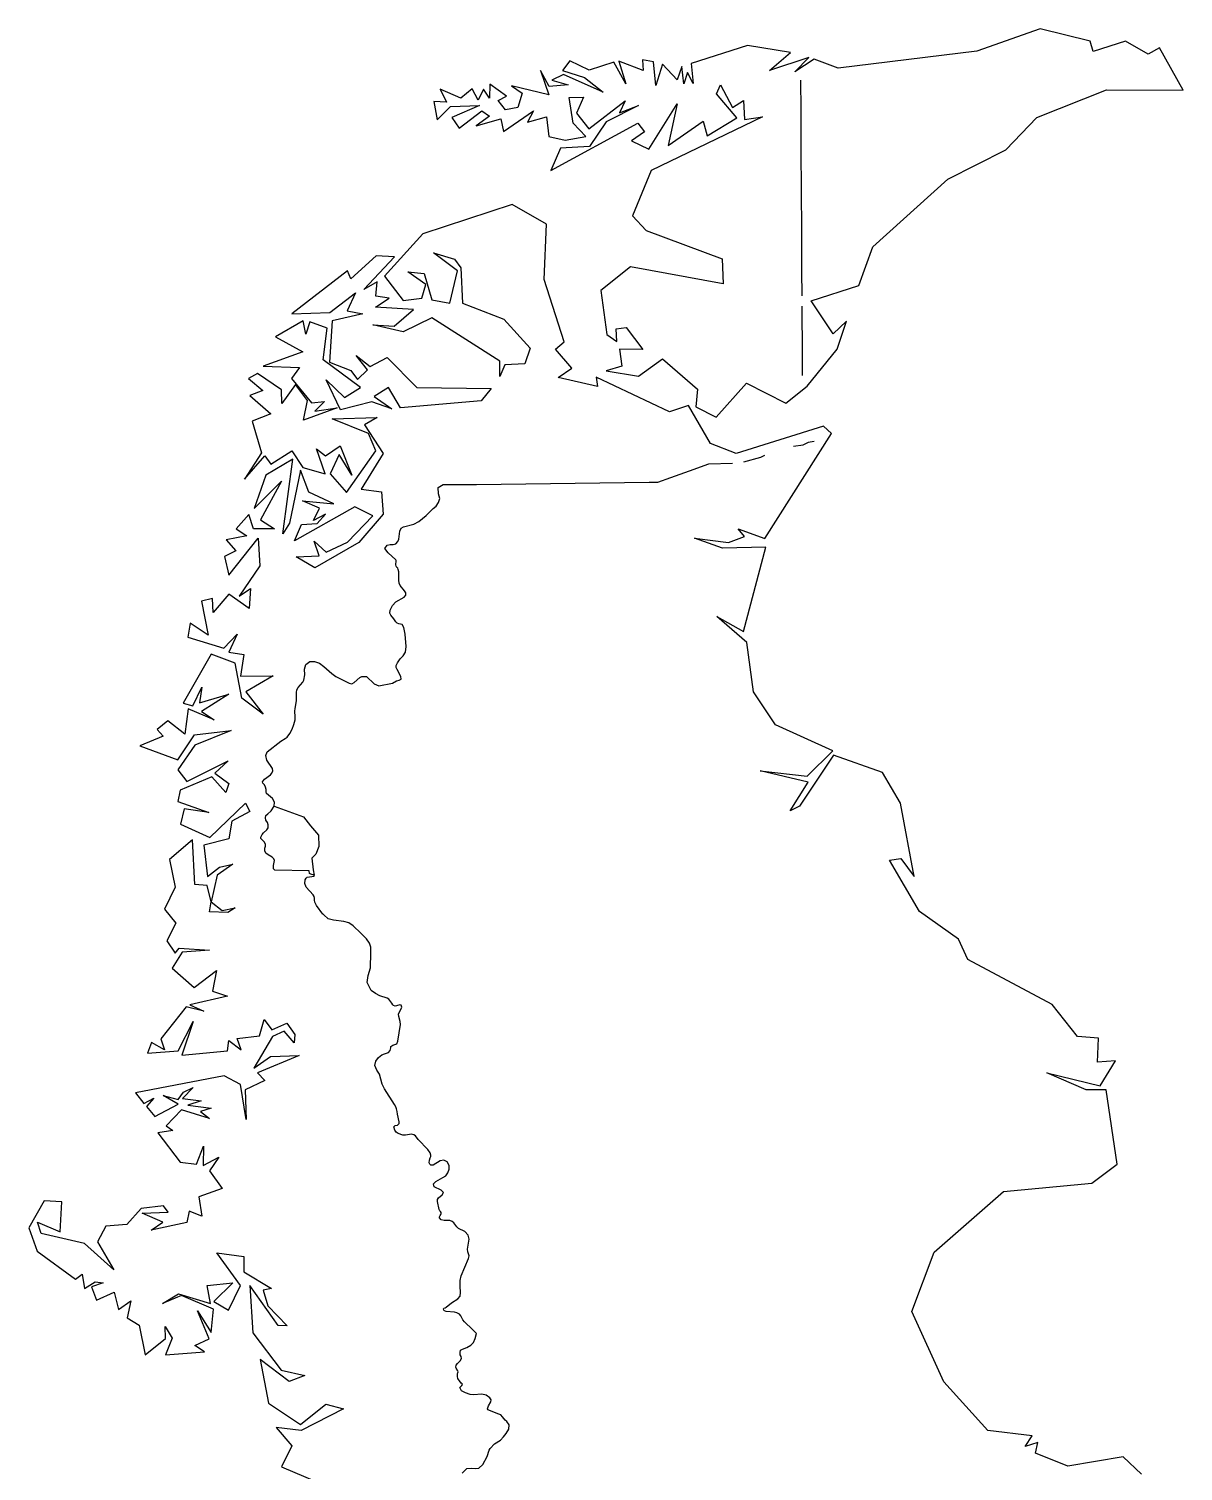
# Model space of a CAD drawing. Header units: metres. Extents: x 0 to 1325, y -1 to 773.
# Drawn here: x 383.84 to 422.74, y 563.95 to 612.56 of the extents above; entities that cross this region are included whole.
import ezdxf

# ---------------------------------------------------------------- set-up
doc = ezdxf.new("R2010")
doc.units = ezdxf.units.M

msp = doc.modelspace()

# ---------------------------------------------------------------- linework, layer by layer
at = {"layer": 'CUT'}
for points in [[(410.12, 611.588), (408.8, 611.158), (409.51, 611.758), (408.06, 611.998), (406.16, 611.388), (406.23, 610.718), (406.04, 611.088), (405.91, 610.708), (405.85, 611.288), (405.69, 610.838), (405.19, 611.368), (404.97, 610.648), (404.89, 611.448), (404.52, 611.518), (404.54, 611.158), (403.72, 611.468), (403.96, 610.708), (403.55, 611.438), (402.72, 611.168), (402.07, 611.478), (401.82, 611.158), (402.56, 610.918), (403.19, 610.428), (401.86, 611.018), (401.47, 610.828), (402.01, 610.668), (401.38, 610.618), (401.08, 611.158), (401.36, 610.338), (400.11, 610.638), (400.47, 610.388), (400.32, 609.908), (399.9, 609.828), (399.66, 610.148), (399.94, 610.288), (399.38, 610.698), (399.36, 610.218), (399.16, 610.528), (398.98, 610.158), (398.78, 610.538), (398.4, 610.218), (397.7, 610.528), (397.91, 610.088), (397.49, 610.108), (397.6, 609.488), (398.05, 609.938), (399.03, 609.978), (398.09, 609.568), (398.34, 609.208), (399.11, 609.798), (399.36, 609.618), (398.92, 609.288), (399.75, 609.528), (399.84, 609.098), (400.85, 609.798), (400.65, 609.418), (401.28, 609.588), (401.36, 608.928), (401.91, 608.808), (402.61, 608.928), (402.18, 609.378), (402.05, 610.248), (402.53, 610.258), (402.3, 609.718), (402.71, 609.188), (403.94, 610.128), (403.75, 609.728), (404.38, 609.978), (403.29, 609.428), (402.73, 608.598), (401.76, 608.538), (401.43, 607.788), (404.36, 609.378), (404.59, 609.088), (404.15, 608.788), (404.73, 608.508), (405.69, 610.028), (405.38, 608.628), (406.57, 609.448), (406.7, 608.948), (407.7, 609.558), (407.01, 610.368), (407.15, 610.668), (407.55, 609.908), (407.92, 610.138), (407.96, 609.508), (408.56, 609.588), (404.81, 607.788), (404.18, 606.258), (404.64, 605.758), (407.21, 604.808), (407.24, 603.968), (404.12, 604.538), (403.12, 603.738), (403.32, 602.258), (403.65, 602.018), (403.63, 602.448), (403.97, 602.498), (404.53, 601.748), (403.75, 601.768), (403.82, 601.188), (403.29, 601.028), (404.39, 600.858), (405.19, 601.438), (406.37, 600.418), (406.32, 599.818), (407, 599.468), (408.03, 600.618), (409.35, 599.948), (410.07, 600.518), (411.08, 601.758), (411.39, 602.708), (410.94, 602.278), (410.2, 603.388), (411.81, 603.908), (412.28, 605.208), (414.81, 607.488), (416.76, 608.478), (417.81, 609.568), (420.16, 610.498), (422.74, 610.488), (421.94, 611.918), (421.56, 611.708), (420.8, 612.148), (419.71, 611.798), (419.61, 612.148), (417.92, 612.558), (415.79, 611.808), (411.11, 611.228), (410.31, 611.538), (409.65, 611.108), (410.12, 611.588)], [(389.98, 583.138), (390.35, 582.848), (390.79, 582.938), (390.55, 582.778), (389.93, 582.798), (389.98, 583.138)]]:
    msp.add_lwpolyline(points, close=True, dxfattribs=at)
msp.add_lwpolyline([(421.34, 563.848), (420.72, 564.438), (418.85, 564.118), (417.76, 564.558), (417.84, 564.918), (417.42, 564.788), (417.65, 565.138), (416.16, 565.318), (414.68, 566.958), (413.6, 569.328), (414.35, 571.338), (416.69, 573.378), (419.66, 573.658), (420.52, 574.298), (420.15, 576.808), (419.47, 576.798), (418.15, 577.378), (419.94, 576.938), (420.46, 577.778), (419.85, 577.738), (419.89, 578.548), (419.18, 578.598), (418.33, 579.678), (415.48, 581.198), (415.17, 581.878), (413.85, 582.818), (412.84, 584.548), (413.23, 584.598), (413.67, 583.998), (413.21, 586.468), (412.61, 587.498), (410.96, 588.078), (409.81, 586.358), (409.5, 586.208), (410.1, 587.168), (408.49, 587.558), (410.07, 587.378), (410.93, 588.228), (409, 589.108), (408.26, 590.218), (408.04, 591.878), (407.03, 592.758), (407.92, 592.248), (408.68, 595.088), (407.22, 595.058), (406.27, 595.398), (407.42, 595.248), (407.96, 595.448), (407.74, 595.708), (408.64, 595.378), (410.89, 598.918), (410.62, 599.168), (407.68, 598.248), (406.81, 598.588), (406.07, 599.868), (405.43, 599.648), (402.96, 600.818), (403, 600.508), (401.68, 600.808), (402.14, 601.118), (401.59, 601.768), (401.88, 602.008), (401.21, 604.108), (401.28, 605.978), (400.13, 606.638), (397.12, 605.648), (395.83, 604.228), (396.46, 603.408), (397.08, 603.478), (397.22, 603.948), (396.61, 604.368), (397.16, 604.308), (397.42, 603.428), (398.03, 603.318), (398.28, 604.398), (397.48, 605.008), (398.18, 604.798), (398.4, 604.508), (398.45, 603.308), (399.85, 602.778), (400.74, 601.798), (400.56, 601.268), (399.88, 601.238), (399.71, 600.838), (399.71, 601.358), (397.42, 602.818), (396.45, 602.348), (395.43, 602.588), (396.15, 602.538), (396.8, 603.098), (395.52, 603.178), (395.98, 603.478), (395.53, 603.548), (395.58, 604.028), (395.13, 603.778), (396.16, 604.878), (395.54, 604.908), (394.69, 604.128), (394.58, 604.398), (392.7, 602.958), (393.98, 602.998), (394.85, 603.658), (394.57, 603.058), (395.1, 602.958), (394.06, 602.718), (393.97, 601.328), (394.69, 601.048), (394.91, 600.738), (395.25, 601.068), (394.87, 601.548), (395.34, 601.178), (395.91, 601.478), (396.91, 600.468), (399.42, 600.438), (399.08, 600.018), (396.36, 599.788), (395.96, 600.468), (395.48, 600.168), (396.07, 599.748), (395.4, 599.988), (394.34, 599.718), (393.86, 600.728), (394.48, 600.138), (395.02, 600.468), (393.76, 601.408), (393.89, 602.468), (393.31, 602.688), (393.17, 602.268), (393.09, 602.718), (392.15, 602.178), (393.07, 601.678), (391.74, 601.188), (392.96, 601.148), (392.69, 600.778), (393.37, 599.958), (393.8, 599.998), (393.48, 599.678), (394.23, 599.788), (393.1, 599.368), (393.23, 600.028), (392.83, 600.568), (392.37, 599.928), (392.36, 600.388), (391.55, 600.948), (391.24, 600.778), (391.72, 600.368), (391.29, 600.198), (392, 599.588), (391.37, 599.338), (391.68, 598.268), (391.11, 597.388), (391.79, 598.168), (391.99, 597.888), (392.7, 598.338), (393.07, 597.778), (393.83, 597.558), (393.53, 598.408), (393.84, 598.168), (394.33, 598.508), (394.72, 597.518), (394.3, 598.218), (394, 597.558), (394.55, 596.938), (395.53, 598.338), (395.29, 598.918), (394.06, 599.418), (395.58, 599.458), (395.15, 599.208), (395.78, 598.248), (395.04, 597.048), (395.72, 596.958), (395.78, 596.208), (394.96, 595.248), (393.48, 594.398), (392.85, 594.768), (393.62, 594.798), (393.46, 595.298), (393.86, 594.918), (394.58, 595.258), (395.43, 596.148), (394.83, 596.448), (392.79, 595.308), (393.03, 595.858), (393.56, 595.888), (393.84, 596.208), (393.43, 595.988), (393.64, 596.408), (393.06, 596.648), (394.12, 596.548), (393.28, 596.948), (393, 597.688), (392.62, 595.898), (392.4, 595.538), (392.74, 598.058), (391.83, 597.518), (391.43, 596.398), (392.35, 597.318), (391.65, 596.008), (392.12, 595.708), (391.41, 595.708), (391.25, 596.188), (390.83, 595.708), (391.19, 595.468), (390.49, 595.338), (390.81, 594.968), (390.43, 594.778), (390.58, 594.148), (391.57, 595.398), (391.62, 594.458), (390.93, 593.438), (391.31, 593.698), (391.26, 593.028), (390.58, 593.508), (390.05, 592.888), (390.03, 593.358), (389.66, 593.268), (389.88, 592.128), (389.28, 592.528), (389.2, 592.058), (390.41, 591.688), (390.86, 592.158), (390.58, 591.548), (391.09, 591.478), (390.97, 590.748), (392.07, 590.758), (391.15, 590.218), (391.74, 589.468), (391.02, 589.998), (390.79, 591.178), (389.98, 591.488), (389.04, 589.838), (389.37, 589.748), (389.67, 590.368), (389.59, 589.848), (390.58, 590.138), (389.66, 589.558), (390.08, 589.268), (389.21, 589.638), (389.1, 588.788), (388.52, 589.238), (388.16, 588.948), (388.37, 588.718), (387.58, 588.398), (388.86, 587.928), (389.42, 588.768), (390.66, 588.908), (389.43, 588.418), (388.86, 587.588), (389.16, 587.198), (390.56, 587.888), (390.11, 587.478), (390.58, 587.128), (390.48, 586.828), (390.01, 587.348), (388.94, 586.898), (388.86, 586.518), (389.9, 586.148), (389.07, 586.278), (388.95, 585.758), (389.94, 585.308), (391.14, 586.468), (391.29, 586.178), (390.68, 585.858), (390.58, 585.258), (389.74, 585.048), (389.86, 583.988), (390.27, 584.308), (390.71, 584.408), (390.19, 584.038), (389.98, 583.138), (389.98, 583.138), (389.85, 583.688), (389.43, 583.728), (389.35, 585.228), (388.58, 584.568), (388.77, 583.628), (388.41, 582.888), (388.79, 582.418), (388.49, 581.828), (388.77, 581.408), (388.91, 581.578), (389.93, 581.508), (389.01, 581.448), (388.67, 580.898), (389.41, 580.248), (390.16, 580.828), (390.03, 580.128), (390.53, 579.958), (389.26, 579.668), (389.74, 579.458), (389.14, 579.598), (388.29, 578.518), (388.41, 578.148), (387.97, 578.398), (387.84, 578.038), (388.87, 578.118), (389.38, 579.108), (389, 577.968), (390.54, 578.118), (390.58, 578.468), (390.99, 578.148), (390.86, 578.528), (391.61, 578.628), (391.77, 579.178), (392.03, 578.828), (392.53, 579.048), (392.8, 578.668), (392.78, 578.388), (392.44, 578.778), (392.05, 578.598), (391.42, 577.538), (391.98, 577.928), (392.95, 577.958), (391.54, 577.378), (391.79, 577.118), (391.13, 576.808), (391.16, 575.808), (390.97, 576.988), (390.42, 577.278), (387.43, 576.698), (387.72, 576.348), (388.05, 576.518), (387.81, 576.238), (388.09, 575.908), (388.87, 576.318), (388.37, 576.608), (388.87, 576.478), (389.05, 576.728), (389.38, 576.878), (389.02, 576.508), (389.65, 576.438), (389.2, 576.288), (389.98, 576.188), (389.62, 576.078), (389.93, 575.838), (388.98, 576.128), (388.47, 575.588), (388.69, 575.428), (388.19, 575.358), (388.94, 574.368), (389.49, 574.298), (389.73, 574.908), (389.71, 574.248), (390.24, 574.538), (389.93, 574.078), (390.36, 573.478), (389.57, 573.198), (389.67, 572.548), (389.24, 572.718), (389.16, 572.338), (387.96, 572.078), (388.36, 572.348), (387.66, 572.648), (388.54, 572.678), (388.38, 572.898), (387.63, 572.808), (387.14, 572.268), (386.43, 572.208), (386.15, 571.678), (386.7, 570.738), (385.72, 571.628), (384.26, 571.958), (384.13, 572.348), (384.9, 572.018), (384.95, 573.028), (384.36, 573.068), (383.84, 572.158), (384.12, 571.368), (385.41, 570.418), (385.64, 570.588), (385.72, 570.108), (386.07, 570.328), (386.35, 570.298), (385.95, 570.168), (386.12, 569.718), (386.72, 569.988), (386.86, 569.398), (387.28, 569.698), (387.15, 569.118), (387.56, 568.878), (387.76, 567.878), (388.45, 568.418), (388.43, 568.828), (388.67, 568.438), (388.44, 567.878), (389.76, 567.978), (389.43, 568.188), (389.92, 568.408), (389.52, 569.358), (389.98, 568.628), (390.06, 569.408), (388.99, 569.878), (388.34, 569.598), (388.88, 569.928), (389.96, 569.608), (389.85, 570.208), (390.71, 570.298), (390.07, 569.668), (390.57, 569.378), (390.97, 570.208), (390.18, 571.308), (391.09, 571.188), (391.09, 570.668), (392.02, 570.108), (391.74, 570.048), (391.89, 569.528), (392.55, 568.848), (392.24, 568.858), (391.29, 570.208), (391.39, 568.618), (392.34, 567.358), (393.14, 567.178), (392.61, 566.978), (391.64, 567.718), (391.92, 566.248), (392.99, 565.528), (393.85, 566.208), (394.44, 566.058), (393.02, 565.328), (392.17, 565.428), (392.7, 564.808), (392.36, 564.098), (394.82, 563.058)], dxfattribs=at)
at = {"layer": 'SCORE'}
for points in [[(409.87, 609.818), (409.86, 610.828)], [(409.87, 608.458), (409.87, 609.818)], [(409.88, 607.108), (409.87, 608.458)], [(409.89, 605.758), (409.88, 607.108)], [(409.89, 604.408), (409.89, 605.758)], [(409.9, 603.558), (409.89, 604.408)], [(409.9, 603.068), (409.9, 603.218)], [(409.91, 601.728), (409.9, 603.068)], [(409.91, 600.878), (409.91, 601.728)], [(409.61, 598.498), (409.93, 598.538)], [(409.93, 598.538), (410, 598.568)], [(410, 598.568), (410.11, 598.628)], [(410.11, 598.628), (410.17, 598.638)], [(410.17, 598.638), (410.31, 598.668)], [(406.1, 597.658), (406.76, 597.898)], [(406.76, 597.898), (407.55, 597.918)], [(407.94, 597.968), (408.51, 598.128)], [(408.51, 598.128), (408.64, 598.188)], [(405.04, 597.278), (405.47, 597.438)], [(405.47, 597.438), (406.1, 597.658)], [(397.63, 597.098), (397.8, 597.198)], [(397.65, 596.888), (397.63, 597.098)], [(397.69, 596.728), (397.65, 596.888)], [(397.8, 597.198), (398.1, 597.198)], [(398.1, 597.198), (398.93, 597.208)], [(398.93, 597.208), (399.76, 597.218)], [(399.76, 597.218), (400.59, 597.228)], [(400.59, 597.228), (401.42, 597.238)], [(401.42, 597.238), (402.25, 597.248)], [(402.25, 597.248), (403.08, 597.258)], [(403.08, 597.258), (403.91, 597.268)], [(403.91, 597.268), (404.74, 597.278)], [(404.74, 597.278), (405.04, 597.278)], [(397.23, 596.158), (397.46, 596.398)], [(397.46, 596.398), (397.57, 596.478)], [(397.57, 596.478), (397.65, 596.598)], [(397.65, 596.598), (397.69, 596.728)], [(396.81, 595.868), (396.98, 595.958)], [(396.98, 595.958), (397.23, 596.158)], [(396.31, 595.358), (396.34, 595.628)], [(396.34, 595.628), (396.39, 595.728)], [(396.39, 595.728), (396.47, 595.778)], [(396.47, 595.778), (396.81, 595.868)], [(395.84, 595.048), (395.92, 595.158)], [(395.95, 594.898), (395.84, 595.048)], [(395.92, 595.158), (396.02, 595.178)], [(396.02, 595.178), (396.12, 595.178)], [(396.12, 595.178), (396.21, 595.198)], [(396.21, 595.198), (396.28, 595.278)], [(396.28, 595.278), (396.31, 595.358)], [(396.21, 594.668), (395.95, 594.898)], [(396.22, 594.638), (396.21, 594.668)], [(396.21, 594.538), (396.22, 594.588)], [(396.21, 594.498), (396.21, 594.538)], [(396.22, 594.448), (396.21, 594.498)], [(396.22, 594.588), (396.22, 594.638)], [(396.24, 594.408), (396.22, 594.448)], [(396.27, 594.378), (396.24, 594.408)], [(396.29, 594.338), (396.27, 594.378)], [(396.31, 594.258), (396.29, 594.338)], [(396.31, 593.978), (396.31, 594.258)], [(396.32, 593.878), (396.31, 593.978)], [(396.35, 593.798), (396.32, 593.878)], [(396.5, 593.618), (396.35, 593.798)], [(396.49, 593.408), (396.55, 593.478)], [(396.55, 593.548), (396.5, 593.618)], [(396.55, 593.478), (396.55, 593.548)], [(396.02, 592.968), (396.09, 593.128)], [(396.09, 593.128), (396.21, 593.248)], [(396.21, 593.248), (396.49, 593.408)], [(396.01, 592.868), (396.02, 592.968)], [(396.04, 592.798), (396.01, 592.868)], [(396.14, 592.678), (396.04, 592.798)], [(396.21, 592.578), (396.14, 592.678)], [(396.25, 592.528), (396.21, 592.578)], [(396.31, 592.508), (396.25, 592.528)], [(396.42, 592.488), (396.31, 592.508)], [(396.48, 592.388), (396.42, 592.488)], [(396.52, 592.158), (396.48, 592.388)], [(396.56, 591.748), (396.52, 592.158)], [(396.45, 591.428), (396.53, 591.558)], [(396.53, 591.558), (396.56, 591.748)], [(393.13, 590.978), (393.17, 591.138)], [(393.17, 591.138), (393.31, 591.238)], [(393.31, 591.238), (393.47, 591.238)], [(393.47, 591.238), (393.63, 591.178)], [(393.63, 591.178), (393.78, 591.068)], [(393.78, 591.068), (394.05, 590.828)], [(396.22, 591.108), (396.26, 591.188)], [(396.22, 591.038), (396.22, 591.108)], [(396.25, 590.968), (396.22, 591.038)], [(396.26, 591.188), (396.35, 591.328)], [(396.35, 591.328), (396.45, 591.428)], [(393.07, 590.538), (393.11, 590.608)], [(393.11, 590.608), (393.14, 590.788)], [(393.14, 590.788), (393.13, 590.978)], [(394.05, 590.828), (394.18, 590.728)], [(394.18, 590.728), (394.63, 590.508)], [(394.8, 590.528), (394.99, 590.698)], [(394.99, 590.698), (395.06, 590.738)], [(395.06, 590.738), (395.22, 590.738)], [(395.22, 590.738), (395.48, 590.488)], [(396.09, 590.508), (396.23, 590.588)], [(396.23, 590.588), (396.32, 590.608)], [(396.38, 590.728), (396.25, 590.968)], [(396.32, 590.608), (396.39, 590.648)], [(396.39, 590.648), (396.38, 590.728)], [(392.86, 590.198), (392.87, 590.278)], [(392.86, 589.918), (392.86, 590.198)], [(392.87, 590.278), (392.92, 590.358)], [(392.92, 590.358), (393.07, 590.538)], [(394.63, 590.508), (394.72, 590.488)], [(394.72, 590.488), (394.8, 590.528)], [(395.48, 590.488), (395.64, 590.418)], [(395.64, 590.418), (396.09, 590.508)], [(392.8, 589.568), (392.81, 589.658)], [(392.81, 589.658), (392.86, 589.918)], [(392.71, 588.958), (392.77, 589.118)], [(392.77, 589.118), (392.81, 589.268)], [(392.82, 589.368), (392.8, 589.568)], [(392.81, 589.268), (392.82, 589.368)], [(392.33, 588.558), (392.48, 588.638)], [(392.48, 588.638), (392.54, 588.688)], [(392.54, 588.688), (392.63, 588.808)], [(392.63, 588.808), (392.71, 588.958)], [(391.83, 588.068), (391.87, 588.198)], [(391.87, 588.198), (392.33, 588.558)], [(391.86, 587.918), (391.83, 588.068)], [(392.05, 587.628), (391.86, 587.918)], [(391.71, 587.188), (391.78, 587.268)], [(391.73, 587.138), (391.71, 587.188)], [(391.78, 587.268), (391.98, 587.418)], [(391.98, 587.418), (392.03, 587.478)], [(392.03, 587.478), (392.06, 587.558)], [(392.06, 587.558), (392.05, 587.628)], [(391.78, 587.078), (391.73, 587.138)], [(391.82, 587.008), (391.78, 587.078)], [(391.84, 586.928), (391.82, 587.008)], [(391.84, 586.848), (391.84, 586.928)], [(391.85, 586.788), (391.84, 586.848)], [(392.05, 586.618), (391.85, 586.788)], [(391.89, 586.108), (391.99, 586.198)], [(391.99, 586.198), (392.01, 586.208)], [(392.01, 586.208), (392.11, 586.368)], [(392.12, 586.498), (392.05, 586.618)], [(392.11, 586.368), (392.12, 586.498)], [(392.11, 586.368), (393.1, 585.998)], [(391.81, 585.968), (391.83, 586.048)], [(391.83, 585.888), (391.81, 585.968)], [(391.83, 586.048), (391.89, 586.108)], [(391.88, 585.808), (391.83, 585.888)], [(391.91, 585.738), (391.88, 585.808)], [(391.9, 585.638), (391.91, 585.738)], [(393.1, 585.998), (393.33, 585.698)], [(393.33, 585.698), (393.6, 585.388)], [(391.66, 585.318), (391.7, 585.408)], [(391.66, 585.268), (391.66, 585.318)], [(391.77, 585.158), (391.66, 585.268)], [(391.7, 585.408), (391.75, 585.468)], [(391.75, 585.468), (391.86, 585.568)], [(391.86, 585.568), (391.9, 585.638)], [(393.6, 585.388), (393.61, 585.008)], [(391.82, 585.078), (391.77, 585.158)], [(391.79, 584.948), (391.82, 585.018)], [(391.79, 584.858), (391.79, 584.948)], [(391.83, 584.778), (391.79, 584.858)], [(391.82, 585.018), (391.82, 585.078)], [(391.9, 584.728), (391.83, 584.778)], [(392.04, 584.648), (391.9, 584.728)], [(393.51, 584.748), (393.38, 584.608)], [(393.61, 585.008), (393.51, 584.748)], [(392.1, 584.588), (392.04, 584.648)], [(392.09, 584.368), (392.12, 584.528)], [(392.09, 584.248), (392.09, 584.368)], [(392.13, 584.208), (392.09, 584.248)], [(392.12, 584.528), (392.1, 584.588)], [(393.38, 584.608), (393.42, 584.218)], [(393.29, 584.188), (392.13, 584.208)], [(393.14, 583.758), (393.15, 583.878)], [(393.19, 583.638), (393.14, 583.758)], [(393.15, 583.878), (393.19, 583.938)], [(393.19, 583.938), (393.22, 583.968)], [(393.22, 583.968), (393.46, 584.008)], [(393.3, 584.098), (393.29, 584.188)], [(393.34, 584.068), (393.3, 584.098)], [(393.46, 584.038), (393.34, 584.068)], [(393.42, 584.218), (393.46, 584.038)], [(393.46, 584.008), (393.46, 584.038)], [(393.42, 583.378), (393.19, 583.638)], [(393.46, 583.318), (393.42, 583.378)], [(393.47, 583.258), (393.46, 583.318)], [(393.47, 583.198), (393.47, 583.258)], [(393.48, 583.128), (393.47, 583.198)], [(393.53, 583.018), (393.48, 583.128)], [(393.75, 582.728), (393.53, 583.018)], [(393.76, 582.728), (393.75, 582.728)], [(393.78, 582.698), (393.76, 582.728)], [(393.93, 582.568), (393.78, 582.698)], [(394.11, 582.518), (393.93, 582.568)], [(394.46, 582.478), (394.11, 582.518)], [(394.62, 582.428), (394.46, 582.478)], [(394.77, 582.328), (394.62, 582.428)], [(395.03, 582.088), (394.77, 582.328)], [(395.22, 581.888), (395.03, 582.088)], [(395.32, 581.748), (395.22, 581.888)], [(395.36, 581.608), (395.32, 581.748)], [(395.35, 580.918), (395.37, 581.418)], [(395.37, 581.418), (395.36, 581.608)], [(395.27, 580.658), (395.35, 580.918)], [(395.24, 580.418), (395.27, 580.658)], [(395.38, 580.148), (395.24, 580.418)], [(395.52, 580.048), (395.38, 580.148)], [(395.67, 579.968), (395.52, 580.048)], [(395.91, 579.898), (395.67, 579.968)], [(395.97, 579.858), (395.91, 579.898)], [(396.07, 579.728), (395.97, 579.858)], [(396.11, 579.668), (396.07, 579.728)], [(396.13, 579.648), (396.11, 579.668)], [(396.18, 579.628), (396.13, 579.648)], [(396.23, 579.638), (396.18, 579.628)], [(396.34, 579.668), (396.23, 579.638)], [(396.3, 579.358), (396.33, 579.428)], [(396.33, 579.428), (396.38, 579.508)], [(396.39, 579.658), (396.34, 579.668)], [(396.38, 579.508), (396.41, 579.588)], [(396.41, 579.588), (396.39, 579.658)], [(396.27, 578.448), (396.36, 579.008)], [(396.31, 579.278), (396.3, 579.358)], [(396.35, 579.108), (396.31, 579.278)], [(396.36, 579.008), (396.35, 579.108)], [(396.24, 578.348), (396.27, 578.448)], [(395.62, 577.888), (395.74, 577.988)], [(395.74, 577.988), (395.82, 578.018)], [(395.82, 578.018), (395.89, 578.038)], [(395.89, 578.038), (395.96, 578.058)], [(395.96, 578.058), (396.02, 578.128)], [(396.02, 578.128), (396.03, 578.178)], [(396.03, 578.178), (396.04, 578.218)], [(396.04, 578.258), (396.07, 578.288)], [(396.04, 578.218), (396.04, 578.258)], [(396.07, 578.288), (396.11, 578.308)], [(396.11, 578.308), (396.24, 578.348)], [(395.5, 577.618), (395.53, 577.768)], [(395.57, 577.468), (395.5, 577.618)], [(395.53, 577.768), (395.62, 577.888)], [(395.66, 577.328), (395.57, 577.468)], [(395.75, 576.998), (395.66, 577.328)], [(395.82, 576.838), (395.75, 576.998)], [(396.16, 576.308), (395.82, 576.838)], [(396.21, 576.228), (396.16, 576.308)], [(396.23, 576.158), (396.21, 576.228)], [(396.25, 576.078), (396.23, 576.158)], [(396.26, 575.978), (396.25, 576.078)], [(396.32, 575.728), (396.26, 575.978)], [(396.14, 575.558), (396.18, 575.598)], [(396.17, 575.448), (396.14, 575.558)], [(396.18, 575.598), (396.26, 575.618)], [(396.26, 575.618), (396.32, 575.668)], [(396.32, 575.668), (396.32, 575.728)], [(396.22, 575.378), (396.17, 575.448)], [(396.29, 575.328), (396.22, 575.378)], [(396.44, 575.278), (396.29, 575.328)], [(396.53, 575.278), (396.44, 575.278)], [(396.73, 575.308), (396.53, 575.278)], [(396.81, 575.288), (396.73, 575.308)], [(396.87, 575.248), (396.81, 575.288)], [(396.96, 575.128), (396.87, 575.248)], [(397.29, 574.798), (396.96, 575.128)], [(397.36, 574.678), (397.29, 574.798)], [(397.39, 574.598), (397.36, 574.678)], [(397.36, 574.508), (397.39, 574.558)], [(397.39, 574.558), (397.39, 574.598)], [(397.33, 574.348), (397.34, 574.428)], [(397.35, 574.298), (397.33, 574.348)], [(397.34, 574.428), (397.36, 574.508)], [(397.39, 574.268), (397.35, 574.298)], [(397.46, 574.268), (397.39, 574.268)], [(397.7, 574.408), (397.46, 574.268)], [(397.82, 574.438), (397.7, 574.408)], [(397.94, 574.378), (397.82, 574.438)], [(398, 574.258), (397.94, 574.378)], [(397.96, 574.008), (398.01, 574.128)], [(398.01, 574.128), (398, 574.258)], [(397.48, 573.638), (397.56, 573.718)], [(397.5, 573.538), (397.48, 573.638)], [(397.56, 573.718), (397.79, 573.848)], [(397.79, 573.848), (397.89, 573.908)], [(397.89, 573.908), (397.96, 574.008)], [(397.74, 573.418), (397.5, 573.538)], [(397.61, 573.108), (397.65, 573.168)], [(397.61, 573.038), (397.61, 573.108)], [(397.65, 573.168), (397.77, 573.268)], [(397.81, 573.338), (397.74, 573.418)], [(397.77, 573.268), (397.81, 573.338)], [(397.67, 572.768), (397.61, 573.038)], [(397.69, 572.728), (397.67, 572.768)], [(397.68, 572.528), (397.7, 572.568)], [(397.71, 572.698), (397.69, 572.728)], [(397.7, 572.568), (397.72, 572.598)], [(397.73, 572.668), (397.71, 572.698)], [(397.72, 572.598), (397.74, 572.628)], [(397.74, 572.628), (397.73, 572.668)], [(397.68, 572.488), (397.68, 572.528)], [(397.74, 572.418), (397.68, 572.488)], [(397.84, 572.398), (397.74, 572.418)], [(398.03, 572.398), (397.84, 572.398)], [(398.11, 572.368), (398.03, 572.398)], [(398.16, 572.318), (398.11, 572.368)], [(398.26, 572.188), (398.16, 572.318)], [(398.32, 572.128), (398.26, 572.188)], [(398.53, 572.028), (398.32, 572.128)], [(398.65, 571.908), (398.53, 572.028)], [(398.62, 571.438), (398.68, 571.768)], [(398.68, 571.768), (398.65, 571.908)], [(398.41, 570.538), (398.66, 571.118)], [(398.63, 571.348), (398.62, 571.438)], [(398.66, 571.278), (398.63, 571.348)], [(398.68, 571.208), (398.66, 571.278)], [(398.66, 571.118), (398.68, 571.208)], [(398.37, 570.188), (398.38, 570.378)], [(398.39, 569.978), (398.37, 570.188)], [(398.38, 570.378), (398.41, 570.538)], [(398.08, 569.628), (398.3, 569.758)], [(398.3, 569.758), (398.37, 569.848)], [(398.37, 569.848), (398.39, 569.978)], [(397.81, 569.428), (397.83, 569.448)], [(397.82, 569.378), (397.81, 569.428)], [(397.85, 569.358), (397.82, 569.378)], [(397.83, 569.448), (397.87, 569.458)], [(397.9, 569.338), (397.85, 569.358)], [(397.87, 569.458), (397.9, 569.478)], [(397.9, 569.478), (398.08, 569.628)], [(398.18, 569.308), (397.9, 569.338)], [(398.26, 569.288), (398.18, 569.308)], [(398.35, 569.248), (398.26, 569.288)], [(398.4, 569.188), (398.35, 569.248)], [(398.47, 569.058), (398.4, 569.188)], [(398.52, 568.988), (398.47, 569.058)], [(398.79, 568.728), (398.52, 568.988)], [(398.93, 568.588), (398.79, 568.728)], [(398.6, 568.118), (398.73, 568.198)], [(398.73, 568.198), (398.82, 568.288)], [(398.82, 568.288), (398.88, 568.428)], [(398.88, 568.428), (398.93, 568.588)], [(398.37, 567.948), (398.39, 568.028)], [(398.38, 567.878), (398.37, 567.948)], [(398.37, 567.668), (398.42, 567.748)], [(398.41, 567.818), (398.38, 567.878)], [(398.39, 568.028), (398.45, 568.068)], [(398.42, 567.748), (398.41, 567.818)], [(398.45, 568.068), (398.6, 568.118)], [(398.23, 567.458), (398.24, 567.528)], [(398.24, 567.428), (398.23, 567.458)], [(398.24, 567.528), (398.28, 567.578)], [(398.3, 567.338), (398.24, 567.428)], [(398.28, 567.578), (398.37, 567.668)], [(398.28, 567.208), (398.29, 567.248)], [(398.29, 567.248), (398.3, 567.268)], [(398.31, 567.298), (398.3, 567.338)], [(398.3, 567.268), (398.31, 567.298)], [(398.29, 567.138), (398.28, 567.208)], [(398.3, 567.078), (398.29, 567.138)], [(398.37, 566.968), (398.3, 567.078)], [(398.36, 566.768), (398.38, 566.778)], [(398.42, 566.658), (398.36, 566.768)], [(398.39, 566.948), (398.37, 566.968)], [(398.38, 566.778), (398.43, 566.838)], [(398.41, 566.918), (398.39, 566.948)], [(398.44, 566.898), (398.41, 566.918)], [(398.43, 566.838), (398.45, 566.868)], [(398.45, 566.868), (398.44, 566.898)], [(398.55, 566.588), (398.42, 566.658)], [(398.71, 566.538), (398.55, 566.588)], [(398.83, 566.528), (398.71, 566.538)], [(399.11, 566.548), (398.83, 566.528)], [(399.25, 566.518), (399.11, 566.548)], [(399.38, 566.428), (399.25, 566.518)], [(399.33, 566.158), (399.41, 566.288)], [(399.42, 566.358), (399.38, 566.428)], [(399.41, 566.288), (399.42, 566.358)], [(399.3, 566.058), (399.33, 566.158)], [(399.31, 566.018), (399.3, 566.058)], [(399.68, 565.878), (399.31, 566.018)], [(399.75, 565.848), (399.68, 565.878)], [(399.8, 565.788), (399.75, 565.848)], [(399.89, 565.668), (399.8, 565.788)], [(399.95, 565.628), (399.89, 565.668)], [(399.93, 565.218), (400.01, 565.368)], [(400.03, 565.518), (399.95, 565.628)], [(400.01, 565.368), (400.03, 565.518)], [(399.39, 564.718), (399.53, 564.878)], [(399.53, 564.878), (399.73, 564.998)], [(399.73, 564.998), (399.84, 565.108)], [(399.84, 565.108), (399.93, 565.218)], [(399.14, 564.178), (399.28, 564.448)], [(399.28, 564.448), (399.35, 564.658)], [(399.35, 564.658), (399.39, 564.718)], [(398.44, 563.888), (398.54, 563.988)], [(398.54, 563.988), (398.6, 564.038)], [(398.6, 564.038), (398.75, 564.058)], [(398.75, 564.058), (398.88, 564.038)], [(398.88, 564.038), (399.01, 564.058)], [(399.01, 564.058), (399.14, 564.178)]]:
    msp.add_lwpolyline(points, dxfattribs=at)

doc.saveas('drawing.dxf')
